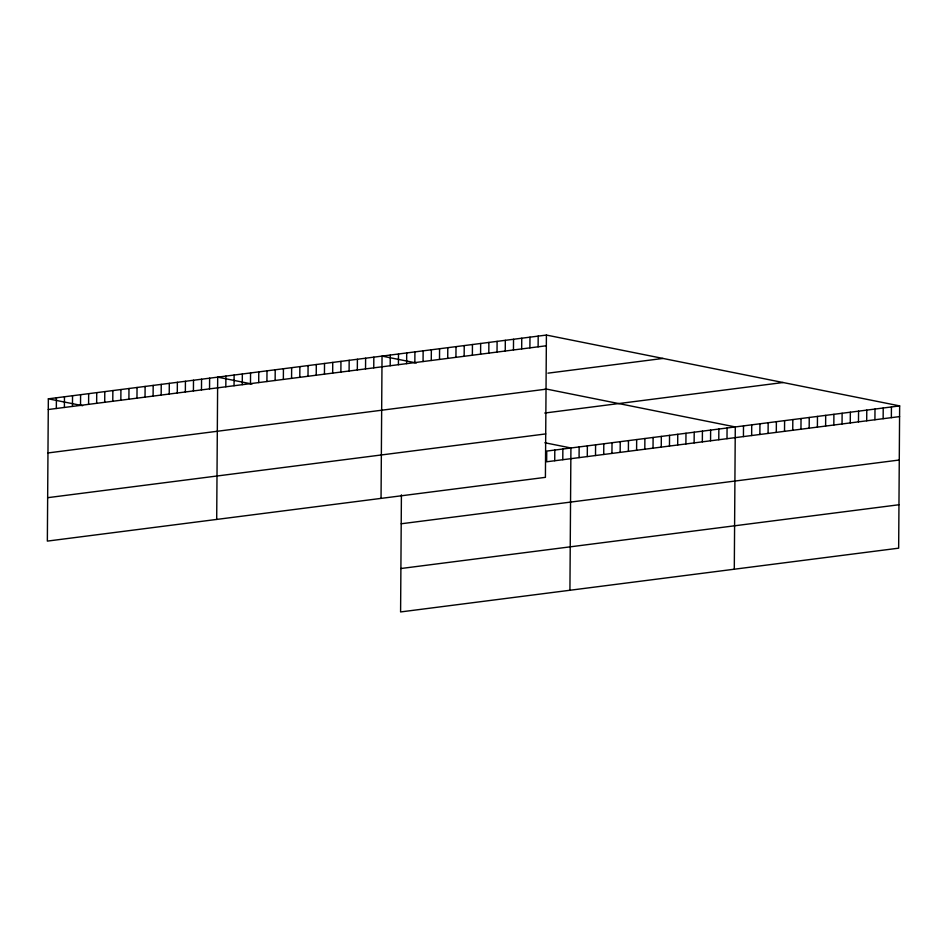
<?xml version="1.0" encoding="UTF-8"?>
<svg xmlns="http://www.w3.org/2000/svg" width="947" height="947" viewBox="0 0 947 947"><rect width="100%" height="100%" fill="white"/><g stroke="black" fill="none" stroke-linecap="round" stroke-linejoin="round"><path stroke-width="1.42" d="M48.344 398.829L47.35 541.104L545.413 477.347L546.407 335.06L48.344 398.829L82.626 405.695M56.335 408.488L56.406 397.787M64.396 407.459L64.467 396.757M72.457 406.429L72.54 395.728M80.519 405.399L80.602 394.698M88.592 404.357L88.663 393.656M96.653 403.327L96.724 392.626M104.715 402.297L104.786 391.596M112.776 401.268L112.859 390.566M120.849 400.238L120.92 389.537M128.91 399.196L128.981 388.495M136.972 398.166L137.043 387.465M145.033 397.136L145.116 386.435M153.094 396.106L153.177 385.405M161.168 395.065L161.239 384.375M169.229 394.035L169.3 383.334M177.29 393.005L177.361 382.304M185.352 391.975L185.434 381.274M193.425 390.945L193.496 380.244M201.486 389.904L201.557 379.214M209.547 388.874L209.618 378.173M216.697 519.43L217.692 377.143L251.973 384.02M225.824 386.79L225.907 376.089M234.051 385.737L234.122 375.036M242.266 384.683L242.337 373.994M250.482 383.63L250.553 372.94M258.697 382.588L258.78 371.887M266.924 381.534L266.995 370.833M275.139 380.481L275.21 369.78M283.354 379.427L283.425 368.726M291.569 378.374L291.652 367.673M299.797 377.32L299.868 366.619M308.012 376.267L308.083 365.566M316.227 375.213L316.298 364.524M324.442 374.172L324.525 363.47M332.669 373.118L332.74 362.417M340.884 372.064L340.956 361.363M349.1 371.011L349.171 360.31M357.315 369.957L357.398 359.256M365.542 368.904L365.613 358.203M373.757 367.85L373.828 357.149M381.049 498.382L382.043 356.108L416.337 362.973M390.188 365.755L390.271 355.054M398.415 364.702L398.486 354M401.41 494.831L400.593 611.94L898.656 548.171L899.65 405.896L546.407 335.06M406.63 363.648L406.701 352.947M414.845 362.594L414.916 351.893M423.06 361.541L423.143 350.84M431.276 360.487L431.358 349.786M439.503 359.434L439.574 348.733M447.718 358.38L447.789 347.691M455.933 357.339L456.016 346.638M464.148 356.285L464.231 345.584M472.375 355.232L472.446 344.53M480.591 354.178L480.662 343.477M488.806 353.124L488.889 342.423M497.021 352.071L497.104 341.37M505.248 351.017L505.319 340.316M513.463 349.964L513.534 339.275M521.679 348.922L521.75 338.221M529.894 347.869L529.977 337.168M538.121 346.815L538.192 336.114M554.729 460.739L554.8 450.038M562.79 459.709L562.861 449.008M569.928 590.265L570.923 447.978L544.868 442.758M579.067 457.626L579.15 446.925M587.282 456.572L587.365 445.871M595.509 455.519L595.58 444.818M603.724 454.465L603.795 443.776M611.94 453.424L612.022 442.723M620.155 452.37L620.238 441.669M628.382 451.317L628.453 440.615M636.597 450.263L636.668 439.562M644.812 449.209L644.883 438.508M653.028 448.156L653.11 437.455M661.255 447.102L661.326 436.401M669.47 446.049L669.541 435.36M677.685 445.007L677.756 434.306M685.9 443.954L685.983 433.253M694.127 442.9L694.198 432.199M702.343 441.847L702.414 431.145M710.558 440.793L710.629 430.092M718.773 439.739L718.856 429.038M727 438.686L727.071 427.985M734.292 569.218L735.286 426.943L545.318 388.838M743.431 436.591L743.502 425.89M751.646 435.537L751.729 424.836M759.873 434.484L759.944 423.783M768.088 433.43L768.159 422.729M776.303 432.377L776.374 421.675M784.518 431.323L784.601 420.622M792.746 430.269L792.817 419.568M800.961 429.216L801.032 418.527M809.176 428.162L809.247 417.473M817.391 427.121L817.474 416.42M825.618 426.067L825.689 415.366M833.834 425.014L833.905 414.312M842.049 423.96L842.12 413.259M850.264 422.907L850.347 412.205M858.479 421.853L858.562 411.152M866.706 420.799L866.777 410.098M874.921 419.746L874.992 409.057M883.137 418.704L883.22 408.003M891.352 417.651L891.435 406.95M48.273 409.518L546.336 345.762M547.922 373.165L662.983 358.44M47.966 452.95L546.028 389.181M544.762 413.034L783.086 382.517M47.658 497.684L545.721 433.915M899.65 405.896L546.739 451.08L546.656 461.781L899.579 416.597M401.208 523.774L899.271 460.017M400.889 568.52L898.963 504.751"/></g></svg>
